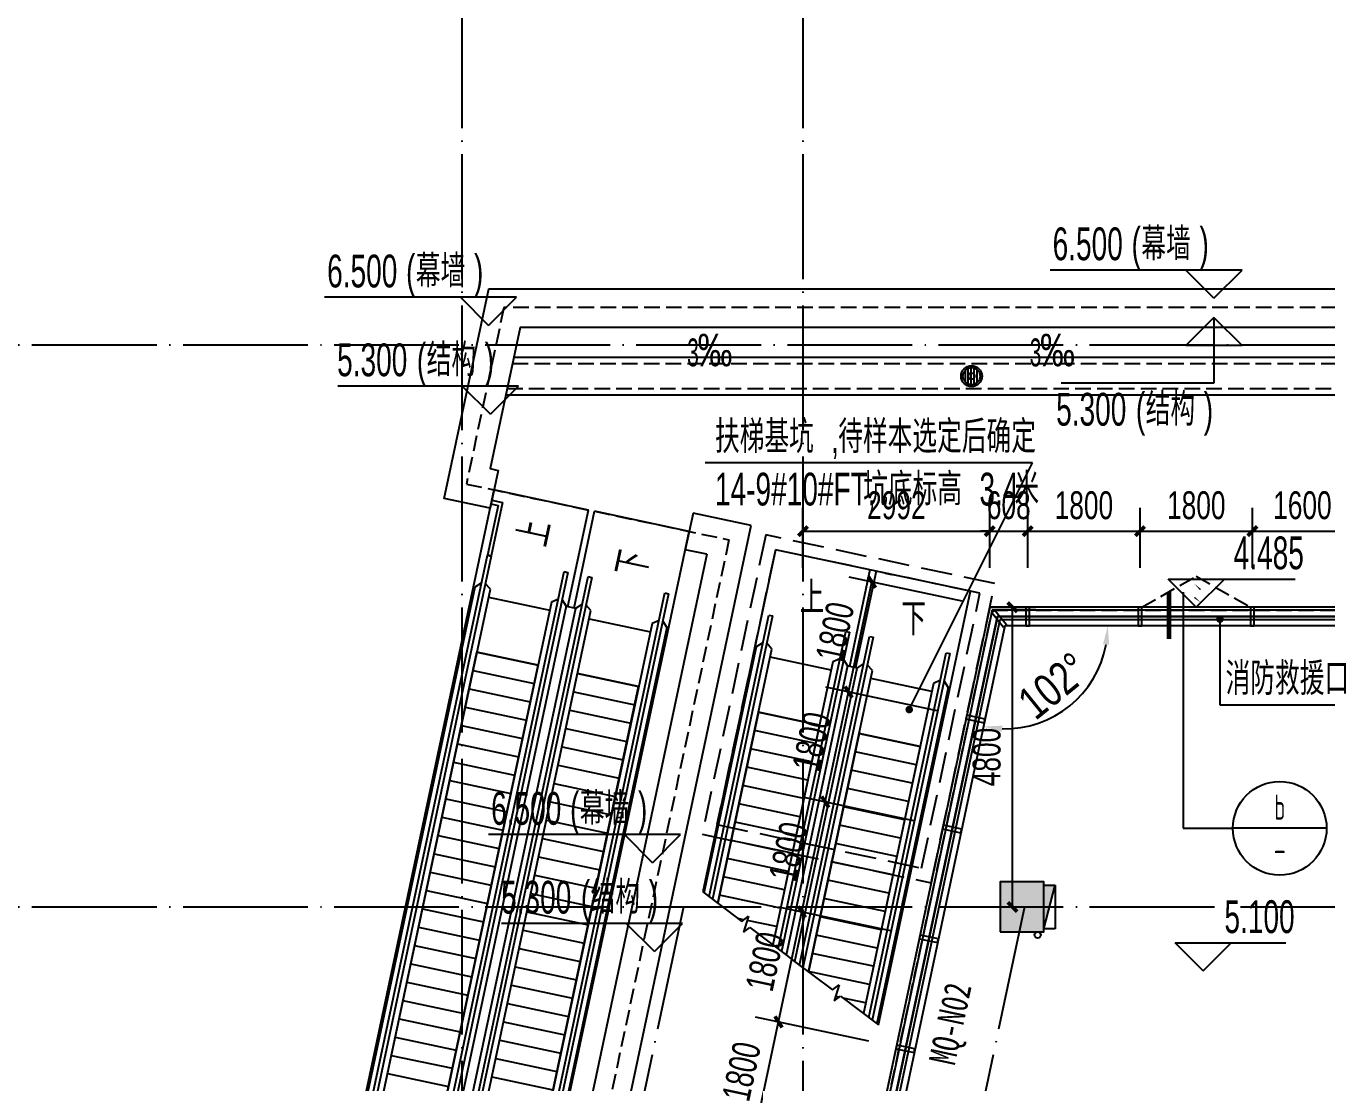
# Model space of a CAD drawing. Extents: x -409435 to 356702, y -107829 to 330904.
# Drawn here: x -7045 to 13794, y 102980 to 119908 of the extents above; entities that cross this region are included whole.
import ezdxf
from ezdxf.enums import TextEntityAlignment as Align
from ezdxf.xclip import XClip

# ---------------------------------------------------------------- set-up
doc = ezdxf.new("R2010")
doc.units = 0
doc.header["$LTSCALE"] = 1000
doc.header["$MEASUREMENT"] = 0
doc.header["$XCLIPFRAME"] = 0
for name, pattern in [('104-14# 核心筒$0$DOTE', [2.42, 2, -0.2, 0.02, -0.2]), ('14#楼幕墙$0$DASH', [0.35, 0.25, -0.1]), ('X-104 14#平面$0$$0$DASH', [0.35, 0.25, -0.1]), ('X-104 14#平面$0$DASH', [0.35, 0.25, -0.1])]:
    doc.linetypes.add(name, pattern=pattern)
for name, color, linetype in [('01-标注_尺寸', 124, 'Continuous'), ('01-标注_符号', 200, 'Continuous'), ('02-TEXT_标注', 130, 'Continuous'), ('104-14# 核心筒$0$A_AXIS-轴线', 36, '104-14# 核心筒$0$DOTE'), ('104-14# 核心筒$0$A_STR-砼柱', 51, 'Continuous'), ('14#楼幕墙$0$A-C_玻璃幕墙', 140, 'Continuous'), ('14#楼幕墙$0$A-C_窗', 140, 'Continuous'), ('PUB_HATCH', 8, 'Continuous'), ('X-104 14#平面$0$01-标注_尺寸', 124, 'Continuous'), ('X-104 14#平面$0$01-标注_标高', 200, 'Continuous'), ('X-104 14#平面$0$01-标注_符号', 200, 'Continuous'), ('X-104 14#平面$0$02-TEXT_标注', 130, 'Continuous'), ('X-104 14#平面$0$02-TEXT_门窗', 151, 'Continuous'), ('X-104 14#平面$0$A-C_玻璃幕墙', 140, 'Continuous'), ('X-104 14#平面$0$A-E_栏杆', 232, 'Continuous'), ('X-104 14#平面$0$A-E_楼梯', 171, 'Continuous'), ('X-104 14#平面$0$A-O_分水线', 127, 'Continuous'), ('X-104 14#平面$0$A-O_屋面', 201, 'Continuous'), ('X-104 14#平面$0$A-O_散水', 134, 'Continuous'), ('X-104 14#平面$0$A-TECH_水', 3, 'Continuous'), ('X-104 14#平面$0$A-TECH_结构', 21, 'Continuous')]:
    doc.layers.add(name, color=color, linetype=linetype)
doc.layers.add('X-104 14#平面$0$000套内', color=226, linetype='Continuous', lineweight=30, plot=False)
doc.styles.add('_TCH_DIM', font='ros.shx', dxfattribs={"width": 0.8, "height": 2, "bigfont": 'jd.shx'})
doc.styles.add('_TCH_DIM_T3', font='ros.shx', dxfattribs={"width": 0.705882, "bigfont": 'jd.shx'})
doc.styles.add('X-104 14#平面$0$_TCH_DIM', font='ros.shx', dxfattribs={"width": 0.8, "bigfont": 'jd.shx'})
doc.styles.add('X-104 14#平面$0$_TCH_DIM_T3', font='ros.shx', dxfattribs={"width": 0.8, "bigfont": 'jd.shx'})
doc.styles.add('X-104 14#平面$0$_TCH_LABEL', font='ros1.shx', dxfattribs={"width": 0.75, "bigfont": 'jd.shx'})
doc.styles.add('X-104 14#平面$0$_TCH_WINDOW', font='STXIHEI_0.TTF', dxfattribs={"width": 0.75, "height": 3.5})
doc.dimstyles.new('_TCH_ARCH&&150', dxfattribs={"dimtxt": 446.25, "dimasz": 150, "dimexe": 375, "dimexo": 450, "dimgap": 189.375, "dimtad": 1, "dimdec": 0, "dimzin": 0, "dimdsep": 46, "dimtxsty": '_TCH_DIM_T3', "dimblk": 'ARCHTICK', "dimcen": 0.09, "dimclrt": 7, "dimazin": 2, "dimtfac": 1, "dimtdec": 0, "dimtix": 1, "dimtmove": 2, "dimatfit": 3, "dimfxl": 0, "dimtolj": 1, "dimtzin": 0, "dimarcsym": 0})
doc.dimstyles.new('X-104 14#平面$0$_TCH_ARROW&&150', dxfattribs={"dimtxt": 525, "dimasz": 300, "dimexe": 375, "dimexo": 450, "dimgap": 150, "dimtad": 1, "dimdec": 0, "dimzin": 0, "dimdsep": 46, "dimtxsty": 'X-104 14#平面$0$_TCH_DIM_T3', "dimcen": 0.09, "dimclrt": 7, "dimazin": 2, "dimtfac": 1, "dimtdec": 0, "dimtix": 1, "dimtmove": 2, "dimatfit": 3, "dimfxl": 0, "dimtolj": 1, "dimtzin": 0, "dimarcsym": 0})

# ---------------------------------------------------------------- blocks, each defined once
blk = doc.blocks.new('14#楼幕墙$0$A$C678332E3')
blk.add_lwpolyline([(0, 0), (60, 0), (60, 300), (0, 300)], close=True)
blk = doc.blocks.new('14#楼幕墙$0$A$C09283E46')
for p, rotation in [((-30913, 23762), 36.49999999999766), ((-30555, 23765), 357.5000000000006), ((-28756, 23686), 357.5000000000006), ((-26958, 23608), 357.5000000000006), ((-31287, 22243), 75.49999999984645), ((-31737, 20500), 75.49999999984645), ((-32188, 18758), 75.49999999984645), ((-32639, 17015), 75.49999999984645)]:
    blk.add_blockref('14#楼幕墙$0$A$C678332E3', p, dxfattribs=dict(rotation=rotation))
blk = doc.blocks.new('14#楼幕墙$0$A$C22714246')
at = {"linetype": '14#楼幕墙$0$DASH'}
blk.add_lwpolyline([(1740, 497), (870, 0), (0, 497)], dxfattribs=at)
at = {"layer": '14#楼幕墙$0$A-C_玻璃幕墙', "color": 1}
blk.add_lwpolyline([(899, 122, 0, 25, 0), (802, 217, 0, 0, 0), (900, 340, 25, 0, 0), (796, 422, 0, 0, 0)], format="xyseb", dxfattribs=at)
blk = doc.blocks.new('14#楼幕墙')
at = {"layer": '14#楼幕墙$0$A-C_玻璃幕墙'}
for p, q in [((8392, 110600), (5689, 97881)), ((8433, 110550), (5727, 97822)), ((86987, 110600), (8392, 110600)), ((16170, 110550), (8433, 110550)), ((8554, 110400), (5843, 97644)), ((8635, 110300), (5920, 97525)), ((16170, 110400), (8554, 110400)), ((16170, 110300), (8635, 110300))]:
    blk.add_line(p, q, dxfattribs=at)
at = {"layer": '14#楼幕墙$0$A-C_玻璃幕墙', "rotation": 2.499999999999448}
blk.add_blockref('14#楼幕墙$0$A$C09283E46', (40532, 87891), dxfattribs=at)
at = {"layer": '14#楼幕墙$0$A-C_窗', "rotation": 180}
blk.add_blockref('14#楼幕墙$0$A$C22714246', (12570, 111097), dxfattribs=at)
blk = doc.blocks.new('_FZH')
blk.add_lwpolyline([(-0.5, -0.5), (0.5, -0.5), (0.5, 0.5), (-0.5, 0.5)], close=True)
at = {"layer": 'PUB_HATCH'}
blk.add_solid([(-0.5, -0.5), (0.5, -0.5), (-0.5, 0.5), (0.5, 0.5)], dxfattribs=at)
blk = doc.blocks.new('104-14# 核心筒')
at = {"layer": '104-14# 核心筒$0$A_AXIS-轴线'}
for p, q in [((-62.7, 139633.6), (-62.7, 80554.9)), ((5400, 139633.6), (5400, 80554.9)), ((-9370.1, 114800), (120259.9, 114800)), ((-9370.1, 105800), (120259.9, 105800))]:
    blk.add_line(p, q, dxfattribs=at)
for points in [[(3487, 105800), (-686.4, 86165.6)], [(8949.7, 105800), (4542.8, 85067.4)]]:
    blk.add_lwpolyline(points, dxfattribs=at)
at = {"layer": '104-14# 核心筒$0$A_STR-砼柱', "xscale": 700, "yscale": 800, "zscale": 800}
blk.add_blockref('_FZH', (8908.9, 105800), dxfattribs=at)
blk = doc.blocks.new('X-104 14#平面$0$sdfdsfsd')
at = {"layer": 'X-104 14#平面$0$01-标注_符号'}
for points in [[(-11000, 2422, 0, 0, 0), (-1495, 2422, 120, 0, 0), (-1045, 2422, 0, 0, 0)], [(-1045, 774, 0, 0, 0), (-10550, 774, 120, 0, 0), (-11000, 774, 0, 0, 0)]]:
    blk.add_lwpolyline(points, format="xyseb", dxfattribs=at)
at = {"layer": 'X-104 14#平面$0$A-E_楼梯'}
for p, q in [((0, 3196), (-13189, 3196)), ((-12406, 3081), (-12320, 3167)), ((-12320, 3167), (-1581, 3167)), ((-1581, 3167), (-1495, 3081)), ((0, 1648), (0, 3196)), ((-13189, 3081), (-1045, 3081)), ((-1045, 3021), (-13189, 3021)), ((-12406, 3021), (-12333, 2922)), ((-12333, 2922), (-1567, 2922)), ((-12200, 2922), (-12200, 1922)), ((-11300, 2922), (-2600, 2922)), ((-11300, 2922), (-11300, 1922)), ((-11300, 1922), (-11300, 2922)), ((-11000, 2922), (-11000, 1922)), ((-10700, 2922), (-10700, 1922)), ((-10400, 2922), (-10400, 1922)), ((-10100, 2922), (-10100, 1922)), ((-9800, 2922), (-9800, 1922)), ((-9500, 2922), (-9500, 1922)), ((-9200, 2922), (-9200, 1922)), ((-8900, 2922), (-8900, 1922)), ((-8600, 2922), (-8600, 1922)), ((-8300, 2922), (-8300, 1922)), ((-8000, 2922), (-8000, 1922)), ((-7700, 2922), (-7700, 1922)), ((-7400, 2922), (-7400, 1922)), ((-7100, 2922), (-7100, 1922)), ((-6800, 2922), (-6800, 1922)), ((-6500, 2922), (-6500, 1922)), ((-6200, 2922), (-6200, 1922)), ((-5900, 2922), (-5900, 1922)), ((-5600, 2922), (-5600, 1922)), ((-5300, 2922), (-5300, 1922)), ((-5000, 2922), (-5000, 1922)), ((-4700, 2922), (-4700, 1922)), ((-4400, 2922), (-4400, 1922)), ((-4100, 2922), (-4100, 1922)), ((-3800, 2922), (-3800, 1922)), ((-3500, 2922), (-3500, 1922)), ((-3200, 2922), (-3200, 1922)), ((-2900, 2922), (-2900, 1922)), ((-2600, 2922), (-2600, 1922)), ((-2600, 1922), (-2600, 2922)), ((-1700, 2922), (-1700, 1922)), ((-1567, 2922), (-1495, 3021)), ((-1045, 3081), (-1045, 3021)), ((-12333, 1922), (-12406, 1823)), ((-1567, 1922), (-12333, 1922)), ((-11300, 1922), (-2600, 1922)), ((-1495, 1823), (-1567, 1922)), ((-13189, 1823), (-1045, 1823)), ((-1045, 1763), (-13189, 1763)), ((-12320, 1677), (-12406, 1763)), ((-1581, 1677), (-12320, 1677)), ((-12320, 1677), (-12320, 1519)), ((-1495, 1763), (-1581, 1677)), ((-1581, 1677), (-1581, 1519)), ((-1045, 1823), (-1045, 1763)), ((-13189, 1648), (-12320, 1648)), ((-13189, 1548), (-12320, 1548)), ((-12406, 1433), (-12320, 1519)), ((-12320, 1519), (-1581, 1519)), ((-1581, 1648), (0, 1648)), ((-1581, 1548), (0, 1548)), ((-1581, 1519), (-1495, 1433)), ((0, 0), (0, 1548)), ((-13189, 1433), (-1045, 1433)), ((-1045, 1373), (-13189, 1373)), ((-12406, 1373), (-12333, 1274)), ((-12333, 1274), (-1567, 1274)), ((-12200, 1274), (-12200, 274)), ((-11300, 1274), (-2600, 1274)), ((-11300, 1274), (-11300, 274)), ((-11300, 274), (-11300, 1274)), ((-11000, 1274), (-11000, 274)), ((-10700, 1274), (-10700, 274)), ((-10400, 1274), (-10400, 274)), ((-10100, 1274), (-10100, 274)), ((-9800, 1274), (-9800, 274)), ((-9500, 1274), (-9500, 274)), ((-9200, 1274), (-9200, 274)), ((-8900, 1274), (-8900, 274)), ((-8600, 1274), (-8600, 274)), ((-8300, 1274), (-8300, 274)), ((-8000, 1274), (-8000, 274)), ((-7700, 1274), (-7700, 274)), ((-7400, 1274), (-7400, 274)), ((-7100, 1274), (-7100, 274)), ((-6800, 1274), (-6800, 274)), ((-6500, 1274), (-6500, 274)), ((-6200, 1274), (-6200, 274)), ((-5900, 1274), (-5900, 274)), ((-5600, 1274), (-5600, 274)), ((-5300, 1274), (-5300, 274)), ((-5000, 1274), (-5000, 274)), ((-4700, 1274), (-4700, 274)), ((-4400, 1274), (-4400, 274)), ((-4100, 1274), (-4100, 274)), ((-3800, 1274), (-3800, 274)), ((-3500, 1274), (-3500, 274)), ((-3200, 1274), (-3200, 274)), ((-2900, 1274), (-2900, 274)), ((-2600, 1274), (-2600, 274)), ((-2600, 274), (-2600, 1274)), ((-1700, 1274), (-1700, 274)), ((-1567, 1274), (-1495, 1373)), ((-1045, 1433), (-1045, 1373)), ((-12333, 274), (-12406, 175)), ((-1567, 274), (-12333, 274)), ((-11300, 274), (-2600, 274)), ((-1495, 175), (-1567, 274)), ((-13189, 175), (-1045, 175)), ((-1045, 115), (-13189, 115)), ((-13189, 0), (0, 0)), ((-12320, 29), (-12406, 115)), ((-1581, 29), (-12320, 29)), ((-1495, 115), (-1581, 29)), ((-1045, 175), (-1045, 115))]:
    blk.add_line(p, q, dxfattribs=at)
at = {"layer": 'X-104 14#平面$0$02-TEXT_标注', "style": 'X-104 14#平面$0$_TCH_DIM', "width": 0.8}
for s, p in [('上', (-737, 2159)), ('下', (-887, 511))]:
    blk.add_text(s, height=521, dxfattribs=at).set_placement(p)
blk = doc.blocks.new('X-104 14#平面$0$ydl')
h = blk.add_hatch()
h.set_pattern_fill('ANSI31', color=8, scale=30, angle=45)
h.set_pattern_definition([(90, (0, 0), (-47.625, 1e-14), [])])
edge = h.paths.add_edge_path()
edge.add_arc((0, 0), 138, 0, 360)
for radius in [168, 138]:
    blk.add_circle((0, 0), radius)
blk = doc.blocks.new('X-104 14#平面$0$d3d3d3')
blk.add_circle((-107800, 25200), 50)
at = {"layer": 'X-104 14#平面$0$A-O_分水线'}
blk.add_blockref('X-104 14#平面$0$ydl', (-107800, 25200), dxfattribs=at)
blk = doc.blocks.new('X-104 14#平面$0$$TwtSys$00000434')
for p, q in [((-0.5, 0.5), (-0.5, -0.5)), ((-0.5, -0.5), (0.5, 0.5)), ((0.5, 0.5), (-0.5, 0.5)), ((0.5, -0.5), (0.5, 0.5)), ((-0.5, -0.5), (0.5, -0.5))]:
    blk.add_line(p, q)
blk.add_solid([(0.5, -0.5), (0.5, 0.5), (-0.5, -0.5)])
blk = doc.blocks.new('X-104 14#平面$0$A$C324F6C76')
at = {"layer": 'X-104 14#平面$0$A-TECH_水'}
blk.add_circle((-106741, 105350), 50, dxfattribs=at)
at = {"layer": 'X-104 14#平面$0$A-TECH_水', "xscale": -700, "yscale": 180, "zscale": 700, "rotation": 270.000000000001}
blk.add_blockref('X-104 14#平面$0$$TwtSys$00000434', (-106551, 105800), dxfattribs=at)
blk = doc.blocks.new('*D2608')
at = {"layer": 'Defpoints', "color": 0, "transparency": 16777216}
for p in [(8635, 110300), (10583, 110300), (9252, 108772), (8230, 108395)]:
    blk.add_point(p, dxfattribs=at)
at = {"layer": 'X-104 14#平面$0$01-标注_尺寸', "color": 0, "lineweight": -2, "transparency": 16777216}
for p, q in [((10133, 110300), (9908, 110300)), ((8324, 108835), (8371, 109055))]:
    blk.add_line(p, q, dxfattribs=at)
blk.add_arc((8635, 110300), 1648, 268.4472, 349.5528, dxfattribs=at)
at = {"layer": 'X-104 14#平面$0$01-标注_尺寸', "color": 0, "transparency": 16777216}
for points in [[(10206, 110006), (10305, 109997), (10283, 110300)], [(8585, 108603), (8596, 108703), (8293, 108688)]]:
    blk.add_solid(points, dxfattribs=at)
at = {"layer": 'X-104 14#平面$0$01-标注_尺寸', "color": 7, "transparency": 16777216, "insert": (9412, 109340), "char_height": 525, "attachment_point": 5, "rotation": 39, "style": 'X-104 14#平面$0$_TCH_DIM_T3'}
blk.add_mtext('\\A1;102°', dxfattribs=at)
blk = doc.blocks.new('_ArchTick')
at = {"color": 0, "linetype": 'ByBlock', "const_width": 0.4}
blk.add_lwpolyline([(-0.5, -0.5), (0.5, 0.5)], dxfattribs=at)
blk = doc.blocks.new('*D740')
at = {"layer": '01-标注_尺寸', "color": 0, "lineweight": -2, "transparency": 16777216}
for p, q in [((12600, 111230), (12600, 112193)), ((14200, 111230), (14200, 112193)), ((12600, 111818), (14200, 111818))]:
    blk.add_line(p, q, dxfattribs=at)
at = {"layer": 'Defpoints', "color": 0, "transparency": 16777216}
for p in [(14200, 111818), (12600, 110780), (14200, 110780)]:
    blk.add_point(p, dxfattribs=at)
at = {"layer": '01-标注_尺寸', "color": 0, "lineweight": -2, "transparency": 16777216, "xscale": 150, "yscale": 150, "zscale": 150, "rotation": 180}
blk.add_blockref('_ArchTick', (12600, 111818), dxfattribs=at)
at = {"layer": '01-标注_尺寸', "color": 0, "lineweight": -2, "transparency": 16777216, "xscale": 150, "yscale": 150, "zscale": 150}
blk.add_blockref('_ArchTick', (14200, 111818), dxfattribs=at)
at = {"layer": '01-标注_尺寸', "color": 7, "transparency": 16777216, "insert": (13400, 112230), "char_height": 446.2, "attachment_point": 5, "style": '_TCH_DIM_T3'}
blk.add_mtext('\\A1;1600', dxfattribs=at)
blk = doc.blocks.new('*D741')
at = {"layer": '01-标注_尺寸', "color": 0, "lineweight": -2, "transparency": 16777216}
for p, q in [((10800, 111230), (10800, 112193)), ((12600, 111230), (12600, 112193)), ((10800, 111818), (12600, 111818))]:
    blk.add_line(p, q, dxfattribs=at)
at = {"layer": 'Defpoints', "color": 0, "transparency": 16777216}
for p in [(12600, 111818), (10800, 110780), (12600, 110780)]:
    blk.add_point(p, dxfattribs=at)
at = {"layer": '01-标注_尺寸', "color": 0, "lineweight": -2, "transparency": 16777216, "xscale": 150, "yscale": 150, "zscale": 150, "rotation": 180}
blk.add_blockref('_ArchTick', (10800, 111818), dxfattribs=at)
at = {"layer": '01-标注_尺寸', "color": 0, "lineweight": -2, "transparency": 16777216, "xscale": 150, "yscale": 150, "zscale": 150}
blk.add_blockref('_ArchTick', (12600, 111818), dxfattribs=at)
at = {"layer": '01-标注_尺寸', "color": 7, "transparency": 16777216, "insert": (11700, 112230), "char_height": 446.2, "attachment_point": 5, "style": '_TCH_DIM_T3'}
blk.add_mtext('\\A1;1800', dxfattribs=at)
blk = doc.blocks.new('*D742')
at = {"layer": '01-标注_尺寸', "color": 0, "lineweight": -2, "transparency": 16777216}
for p, q in [((9000, 111230), (9000, 112193)), ((10800, 111230), (10800, 112193)), ((9000, 111818), (10800, 111818))]:
    blk.add_line(p, q, dxfattribs=at)
at = {"layer": 'Defpoints', "color": 0, "transparency": 16777216}
for p in [(10800, 111818), (9000, 110780), (10800, 110780)]:
    blk.add_point(p, dxfattribs=at)
at = {"layer": '01-标注_尺寸', "color": 0, "lineweight": -2, "transparency": 16777216, "xscale": 150, "yscale": 150, "zscale": 150, "rotation": 180}
blk.add_blockref('_ArchTick', (9000, 111818), dxfattribs=at)
at = {"layer": '01-标注_尺寸', "color": 0, "lineweight": -2, "transparency": 16777216, "xscale": 150, "yscale": 150, "zscale": 150}
blk.add_blockref('_ArchTick', (10800, 111818), dxfattribs=at)
at = {"layer": '01-标注_尺寸', "color": 7, "transparency": 16777216, "insert": (9900, 112230), "char_height": 446.2, "attachment_point": 5, "style": '_TCH_DIM_T3'}
blk.add_mtext('\\A1;1800', dxfattribs=at)
blk = doc.blocks.new('*D743')
at = {"layer": '01-标注_尺寸', "color": 0, "lineweight": -2, "transparency": 16777216}
for p, q in [((8392, 111230), (8392, 112193)), ((9000, 111230), (9000, 112193)), ((8392, 111818), (8242, 111818)), ((8392, 111818), (9000, 111818)), ((9000, 111818), (9150, 111818))]:
    blk.add_line(p, q, dxfattribs=at)
at = {"layer": 'Defpoints', "color": 0, "transparency": 16777216}
for p in [(9000, 111818), (8392, 110780), (9000, 110780)]:
    blk.add_point(p, dxfattribs=at)
at = {"layer": '01-标注_尺寸', "color": 0, "lineweight": -2, "transparency": 16777216, "xscale": 150, "yscale": 150, "zscale": 150}
blk.add_blockref('_ArchTick', (8392, 111818), dxfattribs=at)
at = {"layer": '01-标注_尺寸', "color": 0, "lineweight": -2, "transparency": 16777216, "xscale": 150, "yscale": 150, "zscale": 150, "rotation": 180}
blk.add_blockref('_ArchTick', (9000, 111818), dxfattribs=at)
at = {"layer": '01-标注_尺寸', "color": 7, "transparency": 16777216, "insert": (8696, 112230), "char_height": 446.2, "attachment_point": 5, "style": '_TCH_DIM_T3'}
blk.add_mtext('\\A1;608', dxfattribs=at)
blk = doc.blocks.new('*D744')
at = {"layer": '01-标注_尺寸', "color": 0, "lineweight": -2, "transparency": 16777216}
for p, q in [((5400, 111230), (5400, 112193)), ((8392, 111230), (8392, 112193)), ((5400, 111818), (8392, 111818))]:
    blk.add_line(p, q, dxfattribs=at)
at = {"layer": 'Defpoints', "color": 0, "transparency": 16777216}
for p in [(8392, 111818), (5400, 110780), (8392, 110780)]:
    blk.add_point(p, dxfattribs=at)
at = {"layer": '01-标注_尺寸', "color": 0, "lineweight": -2, "transparency": 16777216, "xscale": 150, "yscale": 150, "zscale": 150, "rotation": 180}
blk.add_blockref('_ArchTick', (5400, 111818), dxfattribs=at)
at = {"layer": '01-标注_尺寸', "color": 0, "lineweight": -2, "transparency": 16777216, "xscale": 150, "yscale": 150, "zscale": 150}
blk.add_blockref('_ArchTick', (8392, 111818), dxfattribs=at)
at = {"layer": '01-标注_尺寸', "color": 7, "transparency": 16777216, "insert": (6896, 112230), "char_height": 446.2, "attachment_point": 5, "style": '_TCH_DIM_T3'}
blk.add_mtext('\\A1;2992', dxfattribs=at)
blk = doc.blocks.new('*D1893')
at = {"layer": '01-标注_尺寸', "color": 0, "lineweight": -2, "transparency": 16777216}
for p, q in [((7952, 110694), (6138, 111079)), ((6131, 109240), (6505, 111001)), ((7578, 108933), (5764, 109318))]:
    blk.add_line(p, q, dxfattribs=at)
at = {"layer": 'Defpoints', "color": 0, "transparency": 16777216}
for p in [(6505, 111001), (8392, 110600), (8018, 108839)]:
    blk.add_point(p, dxfattribs=at)
at = {"layer": '01-标注_尺寸', "color": 0, "lineweight": -2, "transparency": 16777216, "xscale": 150, "yscale": 150, "zscale": 150}
for p, rotation in [((6505, 111001), 77.99999999999999), ((6131, 109240), 258)]:
    blk.add_blockref('_ArchTick', p, dxfattribs=dict(at, rotation=rotation))
at = {"layer": '01-标注_尺寸', "color": 7, "transparency": 16777216, "insert": (5914, 110207), "char_height": 446.2, "attachment_point": 5, "rotation": 78, "style": '_TCH_DIM_T3'}
blk.add_mtext('\\A1;1800', dxfattribs=at)
blk = doc.blocks.new('*D1894')
at = {"layer": '01-标注_尺寸', "color": 0, "lineweight": -2, "transparency": 16777216}
for p, q in [((5757, 107480), (6131, 109240)), ((7578, 108933), (5764, 109318)), ((7204, 107172), (5390, 107558))]:
    blk.add_line(p, q, dxfattribs=at)
at = {"layer": 'Defpoints', "color": 0, "transparency": 16777216}
for p in [(6131, 109240), (8018, 108839), (7644, 107079)]:
    blk.add_point(p, dxfattribs=at)
at = {"layer": '01-标注_尺寸', "color": 0, "lineweight": -2, "transparency": 16777216, "xscale": 150, "yscale": 150, "zscale": 150}
for p, rotation in [((6131, 109240), 77.99999999999999), ((5757, 107480), 258)]:
    blk.add_blockref('_ArchTick', p, dxfattribs=dict(at, rotation=rotation))
at = {"layer": '01-标注_尺寸', "color": 7, "transparency": 16777216, "insert": (5540, 108446), "char_height": 446.2, "attachment_point": 5, "rotation": 78, "style": '_TCH_DIM_T3'}
blk.add_mtext('\\A1;1800', dxfattribs=at)
blk = doc.blocks.new('*D1895')
at = {"layer": '01-标注_尺寸', "color": 0, "lineweight": -2, "transparency": 16777216}
for p, q in [((7204, 107172), (5390, 107558)), ((5382, 105719), (5757, 107480)), ((6829, 105412), (5015, 105797))]:
    blk.add_line(p, q, dxfattribs=at)
at = {"layer": 'Defpoints', "color": 0, "transparency": 16777216}
for p in [(5757, 107480), (7644, 107079), (7269, 105318)]:
    blk.add_point(p, dxfattribs=at)
at = {"layer": '01-标注_尺寸', "color": 0, "lineweight": -2, "transparency": 16777216, "xscale": 150, "yscale": 150, "zscale": 150}
for p, rotation in [((5757, 107480), 77.99999999999997), ((5382, 105719), 258)]:
    blk.add_blockref('_ArchTick', p, dxfattribs=dict(at, rotation=rotation))
at = {"layer": '01-标注_尺寸', "color": 7, "transparency": 16777216, "insert": (5166, 106685), "char_height": 446.2, "attachment_point": 5, "rotation": 78, "style": '_TCH_DIM_T3'}
blk.add_mtext('\\A1;1800', dxfattribs=at)
blk = doc.blocks.new('*D1896')
at = {"layer": '01-标注_尺寸', "color": 0, "lineweight": -2, "transparency": 16777216}
for p, q in [((5008, 103958), (5382, 105719)), ((6829, 105412), (5015, 105797)), ((6455, 103651), (4641, 104036))]:
    blk.add_line(p, q, dxfattribs=at)
at = {"layer": 'Defpoints', "color": 0, "transparency": 16777216}
for p in [(5382, 105719), (7269, 105318), (6895, 103557)]:
    blk.add_point(p, dxfattribs=at)
at = {"layer": '01-标注_尺寸', "color": 0, "lineweight": -2, "transparency": 16777216, "xscale": 150, "yscale": 150, "zscale": 150}
for p, rotation in [((5382, 105719), 77.99999999999997), ((5008, 103958), 258)]:
    blk.add_blockref('_ArchTick', p, dxfattribs=dict(at, rotation=rotation))
at = {"layer": '01-标注_尺寸', "color": 7, "transparency": 16777216, "insert": (4792, 104925), "char_height": 446.2, "attachment_point": 5, "rotation": 78, "style": '_TCH_DIM_T3'}
blk.add_mtext('\\A1;1800', dxfattribs=at)
blk = doc.blocks.new('*D1897')
at = {"layer": '01-标注_尺寸', "color": 0, "lineweight": -2, "transparency": 16777216}
for p, q in [((6455, 103651), (4641, 104036)), ((4634, 102198), (5008, 103958)), ((6081, 101890), (4267, 102276))]:
    blk.add_line(p, q, dxfattribs=at)
at = {"layer": 'Defpoints', "color": 0, "transparency": 16777216}
for p in [(5008, 103958), (6895, 103557), (6521, 101797)]:
    blk.add_point(p, dxfattribs=at)
at = {"layer": '01-标注_尺寸', "color": 0, "lineweight": -2, "transparency": 16777216, "xscale": 150, "yscale": 150, "zscale": 150}
for p, rotation in [((5008, 103958), 77.99999999999999), ((4634, 102198), 258)]:
    blk.add_blockref('_ArchTick', p, dxfattribs=dict(at, rotation=rotation))
at = {"layer": '01-标注_尺寸', "color": 7, "transparency": 16777216, "insert": (4417, 103164), "char_height": 446.2, "attachment_point": 5, "rotation": 78, "style": '_TCH_DIM_T3'}
blk.add_mtext('\\A1;1800', dxfattribs=at)
blk = doc.blocks.new('*D2481')
at = {"layer": '01-标注_尺寸', "color": 0, "lineweight": -2, "transparency": 16777216}
for p, q in [((8392, 110600), (9131, 110600)), ((8756, 105800), (8756, 110600)), ((8392, 105800), (9131, 105800))]:
    blk.add_line(p, q, dxfattribs=at)
at = {"layer": 'Defpoints', "color": 0, "transparency": 16777216}
for p in [(7942, 110600), (8756, 110600), (7942, 105800)]:
    blk.add_point(p, dxfattribs=at)
at = {"layer": '01-标注_尺寸', "color": 0, "lineweight": -2, "transparency": 16777216, "xscale": 150, "yscale": 150, "zscale": 150}
for p, rotation in [((8756, 110600), 90), ((8756, 105800), 270)]:
    blk.add_blockref('_ArchTick', p, dxfattribs=dict(at, rotation=rotation))
at = {"layer": '01-标注_尺寸', "color": 7, "transparency": 16777216, "insert": (8344, 108200), "char_height": 446.2, "attachment_point": 5, "rotation": 90, "style": '_TCH_DIM_T3'}
blk.add_mtext('\\A1;4800', dxfattribs=at)
blk = doc.blocks.new('X-104 14#平面')
blk.add_lwpolyline([(6719.1, 111145.9), (6816.9, 111125.1)])
at = {"layer": 'X-104 14#平面$0$000套内'}
blk.add_lwpolyline([(23450, 85694.7), (-5822.8, 84416.6), (-2618.1, 99493.5), (5804.2, 97703.3), (8513.6, 110450), (23450, 110450), (23450, 102650), (22050, 102650), (22050, 96900), (23450, 96900)], close=True, dxfattribs=at)
at = {"layer": 'X-104 14#平面$0$01-标注_标高'}
for p, q in [((12433, 116000), (9357.8, 116000)), ((11983, 115550), (11533, 116000)), ((11983, 115550), (12433, 116000)), ((812, 115564), (-2263.2, 115564)), ((362, 115114), (-88, 115564)), ((362, 115114), (812, 115564)), ((11983, 115240), (11533, 114790)), ((11983, 115240), (12433, 114790)), ((11983, 115240), (11983, 114190)), ((12433, 114790), (11533, 114790)), ((843.5, 114141.5), (-2053, 114141.5)), ((393.5, 113691.5), (-56.5, 114141.5)), ((393.5, 113691.5), (843.5, 114141.5)), ((11983, 114190), (9536.5, 114190)), ((11700, 110600), (11250, 111050)), ((11250, 111050), (13284.8, 111050)), ((11700, 110600), (12150, 111050)), ((3438.7, 106957.6), (363.5, 106957.6)), ((2988.7, 106507.6), (2538.7, 106957.6)), ((2988.7, 106507.6), (3438.7, 106957.6)), ((3470.2, 105535.1), (573.7, 105535.1)), ((3020.2, 105085.1), (2570.2, 105535.1)), ((3020.2, 105085.1), (3470.2, 105535.1)), ((11810.5, 104773.3), (11360.5, 105223.3)), ((11360.5, 105223.3), (13137.1, 105223.3)), ((11810.5, 104773.3), (12260.5, 105223.3))]:
    blk.add_line(p, q, dxfattribs=at)
at = {"layer": 'X-104 14#平面$0$01-标注_符号'}
for p, q in [((9076, 112911.5), (3832.5, 112911.5)), ((7101.9, 108959.6), (9076, 112911.5)), ((11487.6, 110843.1), (11487.6, 107058.9)), ((11487.6, 107058.9), (12287.2, 107058.9)), ((13787.2, 107058.9), (12287.2, 107058.9))]:
    blk.add_line(p, q, dxfattribs=at)
at = {"layer": 'X-104 14#平面$0$01-标注_符号', "const_width": 75}
blk.add_lwpolyline([(11262.6, 110843.1), (11262.6, 110093.1)], dxfattribs=at)
at = {"layer": 'X-104 14#平面$0$01-标注_符号'}
for points in [[(5498.4, 110337.5, 0, 0, 0), (4631.6, 106259.9, 120, 0, 0), (4538.1, 105819.7, 0, 0, 0)], [(7110.3, 109994.9, 0, 0, 0), (6082.8, 105160.7, 120, 0, 0), (5989.2, 104720.5, 0, 0, 0)]]:
    blk.add_lwpolyline(points, format="xyseb", dxfattribs=at)
at = {"layer": 'X-104 14#平面$0$01-标注_符号', "const_width": 60}
blk.add_lwpolyline([(7088.5, 108932.8, 1), (7115.3, 108986.4, 1)], format="xyb", close=True, dxfattribs=at)
at = {"layer": 'X-104 14#平面$0$01-标注_符号'}
blk.add_circle((13037.2, 107058.9), 750, dxfattribs=at)
at = {"layer": 'X-104 14#平面$0$A-C_玻璃幕墙'}
blk.add_lwpolyline([(109062.3, 84667.9), (119297.3, 99814.5), (117562.9, 100200.5), (120741.8, 127894.6), (99426.9, 133825), (92631.2, 109400), (86987.2, 109400), (86987.2, 110600), (8392.2, 110600), (5688.7, 97881.2), (-2733.6, 99671.4), (-6009.8, 84258.3), (40178.1, 86274.9), (39845.1, 84183.6), (83845.6, 86452.5)], close=True, dxfattribs=at)
at = {"layer": 'X-104 14#平面$0$A-E_栏杆'}
for p, q in [((515.1, 112229.5), (345.8, 111432.8)), ((415.1, 112312.1), (402.6, 112253.4)), ((402.6, 112253.4), (515.1, 112229.5)), ((586.3, 112275.7), (404.4, 111420.3)), ((415.1, 112312.1), (586.3, 112275.7)), ((404.4, 111420.3), (345.8, 111432.8))]:
    blk.add_line(p, q, dxfattribs=at)
at = {"layer": 'X-104 14#平面$0$A-E_楼梯'}
for p, q in [((4958.4, 111520.1), (3794.1, 106042.5)), ((6472.6, 111198.3), (4958.4, 111520.1)), ((6472.6, 111198.3), (6144, 109652.3)), ((6570.4, 111177.5), (6241.8, 109631.5)), ((8084.6, 110855.6), (6570.4, 111177.5)), ((6608.4, 103910.8), (8084.6, 110855.6)), ((3895.4, 105965.8), (4853.8, 110474.5)), ((4912.4, 110462.1), (3948.2, 105925.8)), ((4853.8, 110474.5), (4912.4, 110462.1)), ((4658.2, 109968.1), (4760.2, 110034.4)), ((5003.1, 105126.7), (6084.3, 110213)), ((6143, 110200.5), (5056, 105086.7)), ((5346.6, 104866.6), (6465.7, 110131.9)), ((6524.4, 110119.4), (5399.4, 104826.6)), ((6084.3, 110213), (6143, 110200.5)), ((6465.7, 110131.9), (6524.4, 110119.4)), ((3819.7, 106023.2), (4658.2, 109968.1)), ((4035.4, 105859.8), (4900.6, 109930.2)), ((4900.6, 109930.2), (4818.9, 110021.9)), ((6454.3, 104027.5), (7696.2, 109870.4)), ((7754.9, 109857.9), (6507.1, 103987.5)), ((7696.2, 109870.4), (7754.9, 109857.9)), ((5851.1, 109592.4), (4873, 109800.3)), ((5878.7, 109722.3), (4916, 105192.8)), ((6115.6, 109658.4), (5131.7, 105029.3)), ((5270.8, 104924), (6270.2, 109625.5)), ((5990.7, 109772.8), (5878.7, 109722.3)), ((6049.4, 109760.4), (6115.6, 109658.4)), ((6270.2, 109625.5), (6115.6, 109658.4)), ((6270.2, 109625.5), (6372.2, 109691.7)), ((6512.6, 109587.5), (6430.9, 109679.3)), ((5486.6, 104760.5), (6512.6, 109587.5)), ((7463.1, 109249.8), (6485, 109457.7)), ((7602.7, 109430.2), (7490.7, 109379.6)), ((7661.4, 109417.7), (7727.6, 109315.7)), ((7490.7, 109379.6), (6367.1, 104093.6)), ((7727.6, 109315.7), (6582.9, 103930.1)), ((4685.9, 108920), (4035.4, 105859.8)), ((5664, 108712.1), (4685.9, 108920)), ((4685.9, 108920), (5664, 108712.1)), ((5601.6, 108418.6), (4623.5, 108626.5)), ((5664, 108712.1), (4916, 105192.8)), ((6297.9, 108577.3), (5486.6, 104760.5)), ((7276, 108369.4), (6297.9, 108577.3)), ((6297.9, 108577.3), (7276, 108369.4)), ((7276, 108369.4), (6367.1, 104093.6)), ((5539.3, 108125.2), (4561.1, 108333.1)), ((7213.6, 108076), (6235.5, 108283.9)), ((5476.9, 107831.7), (4498.7, 108039.7)), ((7151.3, 107782.5), (6173.1, 107990.5)), ((5414.5, 107538.3), (4436.4, 107746.2)), ((7088.9, 107489.1), (6110.7, 107697)), ((5352.2, 107244.9), (4374, 107452.8)), ((7026.5, 107195.7), (6048.4, 107403.6)), ((5289.8, 106951.4), (4311.6, 107159.3)), ((6964.1, 106902.2), (5986, 107110.1)), ((5227.4, 106658), (4249.3, 106865.9)), ((6901.8, 106608.8), (5923.6, 106816.7)), ((5165, 106364.5), (4186.9, 106572.4)), ((6839.4, 106315.3), (5861.2, 106523.2)), ((5102.7, 106071.1), (4124.5, 106279)), ((6777, 106021.9), (5798.9, 106229.8)), ((3794.1, 106042.5), (4420, 105568.5)), ((5040.3, 105777.6), (4062.1, 105985.5)), ((6714.6, 105728.4), (5736.5, 105936.3)), ((4454.7, 105595.4), (4357, 105616.2)), ((4420, 105568.5), (4526.6, 105651.3)), ((4526.6, 105651.3), (4447.3, 105394.3)), ((4447.3, 105394.3), (4547.3, 105472)), ((4977.9, 105484.2), (4506, 105584.5)), ((4547.3, 105472), (5157.2, 105010)), ((6652.3, 105435), (5674.1, 105642.9)), ((6589.9, 105141.5), (5611.7, 105349.5)), ((6527.5, 104848.1), (5549.4, 105056)), ((5157.2, 105010), (5245.3, 104943.3)), ((5245.3, 104943.3), (5871.2, 104469.2)), ((6465.1, 104554.7), (5487, 104762.6)), ((5871.2, 104469.2), (5977.7, 104552.1)), ((5977.7, 104552.1), (5898.5, 104295.1)), ((5898.5, 104295.1), (5998.5, 104372.8)), ((5972.5, 104352.7), (5919.7, 104363.9)), ((5998.5, 104372.8), (6608.4, 103910.8)), ((6402.8, 104261.2), (6045.6, 104337.1))]:
    blk.add_line(p, q, dxfattribs=at)
at = {"layer": 'X-104 14#平面$0$A-O_屋面', "ltscale": 5}
for p, q in [((1766.3, 98714.9), (4570.9, 111909.2)), ((3859.2, 111447.1), (1179.4, 98839.6))]:
    blk.add_line(p, q, dxfattribs=at)
for points in [[(388.1, 112184.9), (-347.3, 112341.2), (366.7, 115700), (66340.6, 115700), (83503.2, 131279.7), (87317.1, 130218.6), (85640.2, 124191.5)], [(86765.5, 129728.5), (83666.6, 130590.7), (66580, 115080), (868.7, 115080), (388.1, 112818.7), (517, 112791.3), (388.1, 112184.9)], [(3639, 112107.3), (3514.2, 111520.4)], [(4570.9, 111909.2), (3639, 112107.3)], [(3859.2, 111447.1), (3514.2, 111520.4)]]:
    blk.add_lwpolyline(points, dxfattribs=at)
at = {"layer": 'X-104 14#平面$0$A-O_散水'}
blk.add_lwpolyline([(77377.4, 124881.5), (92161.2, 120768.3), (90528.5, 114900), (86750, 114900), (86750, 114400), (86050, 114400), (86050, 114600), (70500, 114600), (70500, 113700), (66900, 113700), (66900, 114600), (766.7, 114600), (639.2, 114000), (66300, 114000), (66300, 113100), (71100, 113100), (71100, 114000), (85450, 114000), (85450, 113800), (87350, 113800), (87350, 114300), (90984.3, 114300), (92900.1, 121185.5), (77902.5, 125358.2)], close=True, dxfattribs=at)
at = {"layer": 'X-104 14#平面$0$A-O_散水', "linetype": 'X-104 14#平面$0$DASH'}
blk.add_lwpolyline([(77464.9, 124961), (92284.4, 120837.8), (90604.5, 114800), (86850, 114800), (86850, 114300), (85950, 114300), (85950, 114500), (70600, 114500), (70600, 113600), (66800, 113600), (66800, 114500), (745.4, 114500), (660.4, 114100), (66400, 114100), (66400, 113200), (71000, 113200), (71000, 114100), (85550, 114100), (85550, 113900), (87250, 113900), (87250, 114400), (90908.4, 114400), (92776.9, 121115.9), (77815, 125278.8)], close=True, dxfattribs=at)
at = {"layer": 'X-104 14#平面$0$A-TECH_结构', "linetype": 'X-104 14#平面$0$$0$DASH'}
blk.add_lwpolyline([(120414.6, 127674.3), (99635.5, 133455.6), (96317.6, 121532.1), (85624.2, 124507.3), (87140.3, 129956.4), (83582.3, 130946.3), (66456.4, 115400), (609.3, 115400), (8.3, 112572.3), (4214.3, 111678.3), (1409.8, 98484.1), (-2502.5, 99315.7), (-5635.8, 84574.9), (40532.1, 86590.6), (40199.6, 84502.3), (83848.5, 86753.1), (108910.7, 84979.4), (118802, 99617.3), (117234.1, 99966.3)], close=True, dxfattribs=at)
at = {"layer": 'X-104 14#平面$0$A-TECH_结构', "linetype": 'X-104 14#平面$0$DASH', "ltscale": 2}
for points in [[(3785.6, 106964.4), (7453.7, 106184.8), (8472.4, 110977.7), (4804.4, 111757.3)], [(4022.8, 107118.5), (7299.6, 106422), (8235.2, 110823.6), (4958.4, 111520.1)]]:
    blk.add_lwpolyline(points, close=True, dxfattribs=at)
at = {"layer": 'X-104 14#平面$0$A-TECH_结构', "linetype": 'X-104 14#平面$0$$0$DASH'}
blk.add_lwpolyline([(1461.8, 98728.5), (5727.2, 97821.9), (8432.6, 110550), (86937.2, 110550), (86937.2, 109350), (92677.4, 109350)], dxfattribs=at)
ref = blk.add_blockref('104-14# 核心筒', (0, 0))
XClip(ref).set_block_clipping_path([(-38664.3623821461, -25500), (139216.5485069363, 330900)])
for name, p in [('X-104 14#平面$0$A$C324F6C76', (115900, 0)), ('14#楼幕墙', (0, 0)), ('X-104 14#平面$0$d3d3d3', (115900, 89100))]:
    blk.add_blockref(name, p)
at = {"rotation": 77.99999999997712}
blk.add_blockref('X-104 14#平面$0$sdfdsfsd', (3576.6, 111813.9), dxfattribs=at)
at = {"layer": 'X-104 14#平面$0$02-TEXT_标注', "style": 'X-104 14#平面$0$_TCH_DIM'}
for s, height, width, p in [('(', 525, 0.64, (10663.3, 116157.5)), ('幕墙', 520.93, 0.8, (10820.1, 116157.5)), (')', 525, 0.64, (11751.2, 116157.5)), ('6.500', 525, 0.64, (9399.2, 116157.5)), ('幕墙', 520.93, 0.8, (-800.9, 115721.5)), ('6.500', 525, 0.64, (-2221.8, 115721.5)), ('(', 525, 0.64, (-957.7, 115721.5)), (')', 525, 0.64, (130.2, 115721.5)), ('5.300', 525, 0.64, (-2062, 114299)), ('(', 525, 0.64, (-785.1, 114299)), ('结构', 520.93, 0.8, (-628.3, 114299)), (')', 525, 0.64, (302.9, 114299)), ('5.300', 525, 0.64, (9455.5, 113507.5)), ('(', 525, 0.64, (10732.4, 113507.5)), ('结构', 520.93, 0.8, (10889.2, 113507.5)), (')', 525, 0.64, (11820.4, 113507.5)), ('扶梯基坑', 520.93, 0.8, (3990, 113069)), ('待样本选定后确定', 520.93, 0.8, (5964.4, 113069)), (',', 525, 0.64, (5852.4, 113069)), ('14-9#10#FT,', 525, 0.64, (3990, 112229)), ('坑底标高', 520.93, 0.8, (6364.4, 112229)), ('3.4', 525, 0.64, (8226.8, 112229)), ('米', 520.9, 0.8, (8786.8, 112229)), ('4.485', 525, 0.64, (12299, 111207.5)), ('上', 520.9, 0.8, (5347.1, 110491.6)), ('下', 520.9, 0.8, (6975.4, 110149)), ('6.500', 525, 0.64, (404.9, 107115.1)), ('(', 525, 0.64, (1668.9, 107115.1)), ('幕墙', 520.93, 0.8, (1825.7, 107115.1)), (')', 525, 0.64, (2756.9, 107115.1)), ('5.300', 525, 0.64, (564.7, 105692.6)), ('(', 525, 0.64, (1841.6, 105692.6)), ('结构', 520.93, 0.8, (1998.4, 105692.6)), (')', 525, 0.64, (2929.6, 105692.6)), ('5.100', 525, 0.64, (12151.3, 105380.8))]:
    blk.add_text(s, height=height, dxfattribs=dict(at, width=width)).set_placement(p)
at = {"layer": 'X-104 14#平面$0$02-TEXT_标注', "style": 'X-104 14#平面$0$_TCH_LABEL'}
for s, height, width, p, p2 in [('b', 401.5, 1.428571, (12951.2, 107196.3), (13123.2, 107196.3)), ('-', 398.9, 1.111111, (12937.5, 106522.2), (13136.9, 106522.2))]:
    blk.add_text(s, height=height, dxfattribs=dict(at, width=width)).set_placement(p, p2, align=Align.FIT)
at = {"layer": 'X-104 14#平面$0$02-TEXT_门窗', "style": 'X-104 14#平面$0$_TCH_WINDOW', "width": 0.75}
blk.add_text('MQ-N02', height=428.14, rotation=78, dxfattribs=at).set_placement((7830.1, 103245.3))
at = {"layer": 'X-104 14#平面$0$01-标注_尺寸'}
dim = blk.add_angular_dim_3p(base=(9252.3, 108772.4), center=(8635.1, 110300), p1=(8230.2, 108395), p2=(10582.7, 110300), dimstyle='X-104 14#平面$0$_TCH_ARROW&&150', dxfattribs=at)
dim.commit()
dim.dimension.update_dxf_attribs({"geometry": '*D2608', "text_midpoint": (9412.3, 109340.2)})

msp = doc.modelspace()

# ---------------------------------------------------------------- linework, layer by layer
at = {"layer": '01-标注_符号'}
for p, q in [((12079.4, 110409), (12079.4, 109037.2)), ((12079.4, 109037.2), (14485.4, 109037.2))]:
    msp.add_line(p, q, dxfattribs=at)
for points in [[(3256, 114300, 0, 0, 0), (3869.6, 114300, 120, 0, 0), (4319.6, 114300, 0, 0, 0)], [(9806.4, 114300, 0, 0, 0), (9192.8, 114300, 120, 0, 0), (8742.8, 114300, 0, 0, 0)]]:
    msp.add_lwpolyline(points, format="xyseb", dxfattribs=at)
at = {"layer": '01-标注_符号', "const_width": 60}
msp.add_lwpolyline([(12079.4, 110439, 1), (12079.4, 110379, 1)], format="xyb", close=True, dxfattribs=at)

# ---------------------------------------------------------------- block references
msp.add_blockref('X-104 14#平面', (0, 0))

# ---------------------------------------------------------------- texts
at = {"layer": '02-TEXT_标注', "style": '_TCH_DIM'}
for s, height, width, p in [('3', 446.2, 0.564706, (3544.2, 114457.5)), ('‰', 520.9, 0.8, (3712.2, 114457.5)), ('3', 446.2, 0.564706, (9031, 114457.5)), ('‰', 520.9, 0.8, (9199, 114457.5)), ('消防救援口', 520.93, 0.8, (12169.3, 109194.7))]:
    msp.add_text(s, height=height, dxfattribs=dict(at, width=width)).set_placement(p)

# ---------------------------------------------------------------- dimensions: what is measured, and where the dimension line sits
at = {"layer": '01-标注_尺寸'}
for p1, p2, distance, picture, middle in [((5400, 110779.9), (8392.2, 110779.9), 1037.7, '*D744', (6896.1, 112230.2)), ((8392.2, 110779.9), (9000, 110779.9), 1037.7, '*D743', (8696.1, 112230.2)), ((9000, 110779.9), (10800, 110779.9), 1037.7, '*D742', (9900, 112230.2)), ((10800, 110779.9), (12600, 110779.9), 1037.7, '*D741', (11700, 112230.2)), ((12600, 110779.9), (14200, 110779.9), 1037.7, '*D740', (13400, 112230.2)), ((7942.2, 105800), (7942.2, 110600), -814.2, '*D2481', (8343.8, 108200))]:
    dim = msp.add_aligned_dim(p1=p1, p2=p2, distance=distance, dimstyle='_TCH_ARCH&&150', dxfattribs=at)
    dim.commit()
    dim.dimension.update_dxf_attribs({"geometry": picture, "text_midpoint": middle})
for base, p1, p2, picture, middle in [((6505, 111001.1), (8017.9, 108839.3), (8392.2, 110600), '*D1893', (5914.4, 110206.6)), ((6130.8, 109240.5), (7643.7, 107078.7), (8017.9, 108839.3), '*D1894', (5540.2, 108445.9)), ((5756.5, 107479.8), (7269.4, 105318), (7643.7, 107078.7), '*D1895', (5165.9, 106685.2)), ((5382.3, 105719.1), (6895.2, 103557.3), (7269.4, 105318), '*D1896', (4791.7, 104924.6)), ((5008, 103958.5), (6521, 101796.7), (6895.2, 103557.3), '*D1897', (4417.4, 103163.9))]:
    dim = msp.add_linear_dim(base=base, p1=p1, p2=p2, angle=78, dimstyle='_TCH_ARCH&&150', override={"dimgap": 0}, dxfattribs=at)
    dim.commit()
    dim.dimension.update_dxf_attribs({"geometry": picture, "text_midpoint": middle, "dimtype": 161, "text_rotation": 78})

doc.saveas('drawing.dxf')
